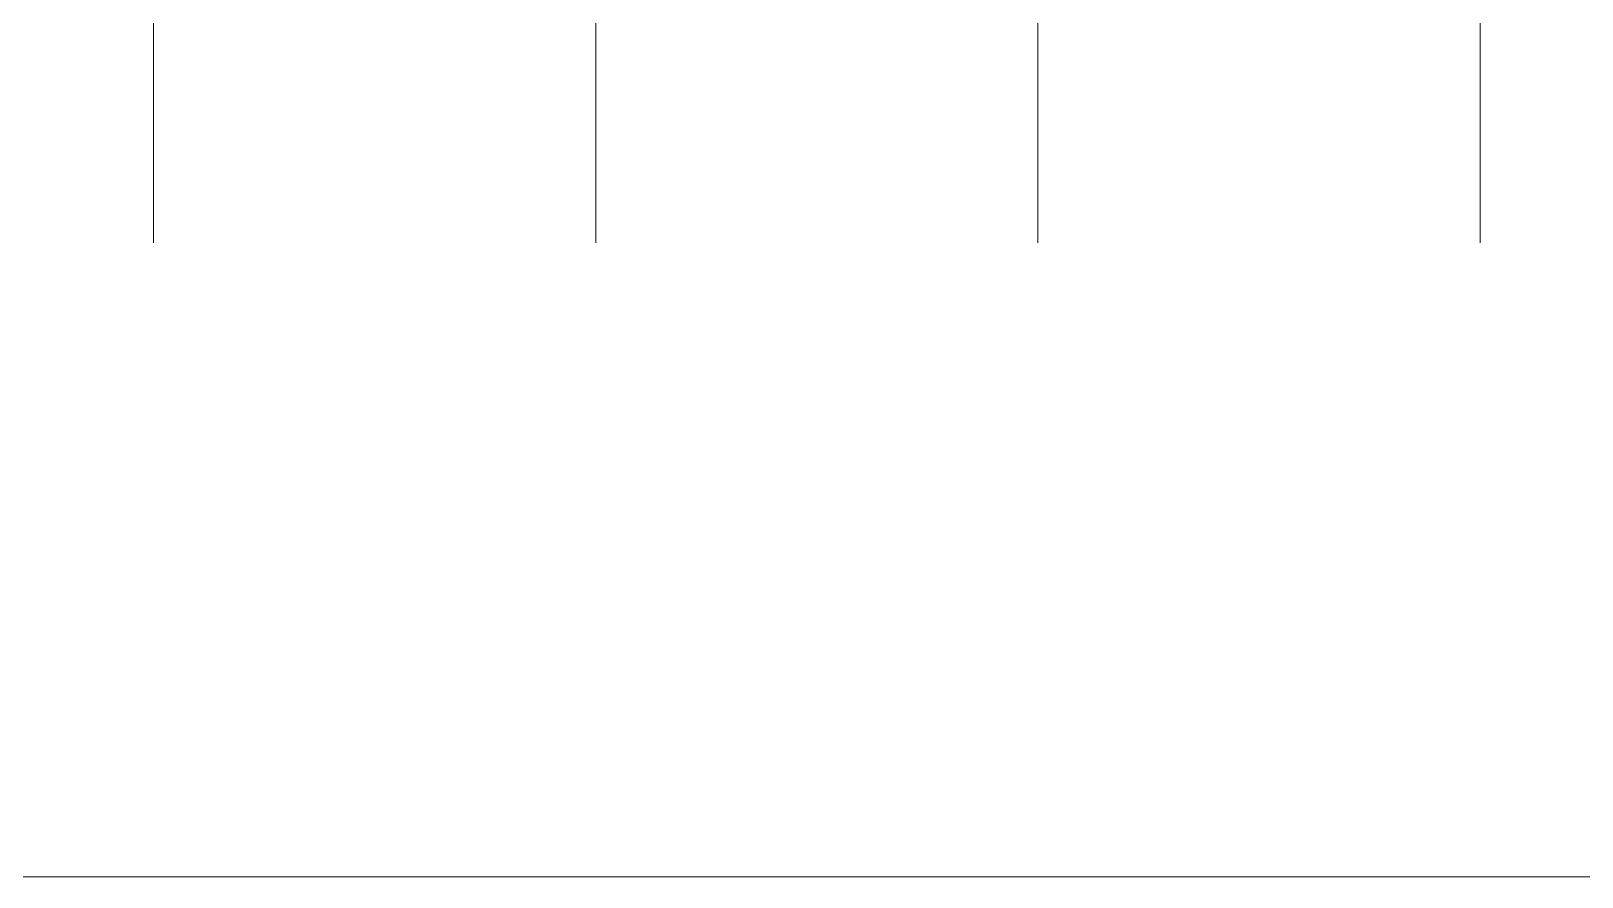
# Model space of a CAD drawing. Extents: x 485428 to 797698, y 56414 to 211814.
# Drawn here: x 620832 to 643786, y 79514 to 92031 of the extents above; entities that cross this region are included whole.
import ezdxf

# ---------------------------------------------------------------- set-up
doc = ezdxf.new("R2010")
doc.units = 0
doc.header["$LTSCALE"] = 1000
doc.header["$MEASUREMENT"] = 0
doc.layers.add('AXIS', color=3, linetype='Continuous')

msp = doc.modelspace()

# ---------------------------------------------------------------- linework, layer by layer
at = {"lineweight": 15}
msp.add_lwpolyline([(619078.1, 117314.2), (672538.1, 117314.2), (672538.1, 79514.2), (619078.1, 79514.2)], close=True, dxfattribs=at)
at = {"layer": 'AXIS', "lineweight": 15}
for p, q in [((622645.3, 92897), (622645.3, 88897)), ((629189.3, 92897), (629189.3, 88897)), ((635733.3, 92897), (635733.3, 88897)), ((642277.3, 92897), (642277.3, 88897))]:
    msp.add_line(p, q, dxfattribs=at)

doc.saveas('drawing.dxf')
